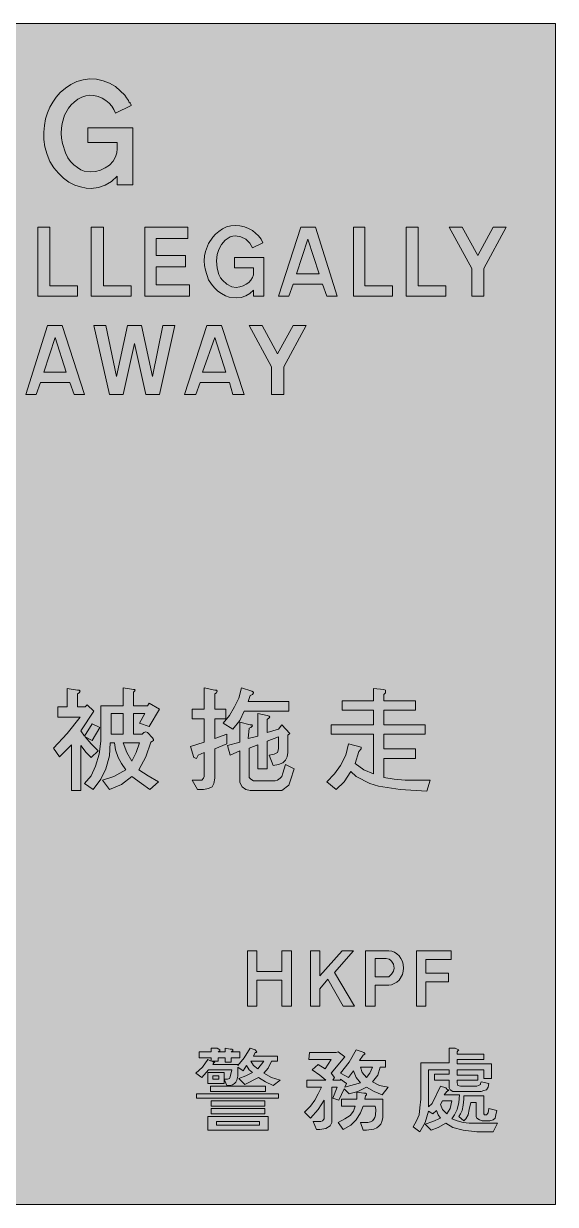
# Model space of a CAD drawing. Header units: metres. Extents: x 121 to 449, y 13 to 259.
# Drawn here: x 338.3 to 449.3, y 12.8 to 259.2 of the extents above; entities that cross this region are included whole.
import ezdxf

# ---------------------------------------------------------------- set-up
doc = ezdxf.new("R2010")
doc.units = ezdxf.units.M
for name, color, linetype, true_color in [('FILL_BLUE_0000FF', 7, 'Continuous', 0x0000ff), ('FILL_WHITE_FFFFFF', 7, 'Continuous', 0xffffff), ('STROKE_WHITE_FFFFFF', 7, 'Continuous', 0xffffff)]:
    doc.layers.add(name, color=color, linetype=linetype, true_color=true_color)

msp = doc.modelspace()

# ---------------------------------------------------------------- hatches: boundary and pattern name
at = {"layer": 'FILL_BLUE_0000FF', "true_color": 0x0000ff}
h = msp.add_hatch(color=7, dxfattribs=at)
h.dxf.hatch_style = 1
h.paths.add_polyline_path([(449.28, 259.2), (449.28, 12.78), (120.6, 12.78), (120.6, 259.2), (449.28, 259.2)])
at = {"layer": 'FILL_WHITE_FFFFFF', "true_color": 0xffffff}
h = msp.add_hatch(color=7, dxfattribs=at)
h.dxf.hatch_style = 1
h.paths.add_polyline_path([(355.34, 225.47), (353.92, 224.99), (352.44, 224.82), (351.33, 224.89), (350.17, 225.11), (348.97, 225.5), (347.76, 226.08), (346.61, 226.96), (345.58, 227.97), (344.65, 229.12), (343.8, 230.4), (343.2, 231.91), (342.76, 233.46), (342.53, 235.01), (342.54, 236.52), (342.64, 237.97), (342.9, 239.33), (343.3, 240.6), (343.8, 241.74), (344.38, 242.81), (345.08, 243.86), (345.95, 244.83), (347.04, 245.7), (348.18, 246.52), (349.42, 247.1), (350.74, 247.47), (352.08, 247.68), (353.53, 247.58), (354.91, 247.28), (356.23, 246.77), (357.48, 246.06), (359.46, 244.26), (359.75, 243.72), (360.18, 243.18), (360.29, 242.91), (360.54, 242.64), (360.54, 242.46), (360.7, 242.37), (360.72, 242.28), (360.72, 242.1), (357.48, 240.48), (357.15, 241.26), (356.69, 241.97), (356.14, 242.61), (355.5, 243.18), (354.69, 243.65), (353.86, 243.99), (352.99, 244.19), (352.08, 244.26), (351.27, 244.16), (350.46, 243.88), (349.65, 243.42), (348.84, 242.82), (348.23, 242.22), (347.71, 241.54), (346.86, 240.12), (346.36, 238.37), (346.2, 237.39), (346.14, 236.34), (346.2, 235.26), (346.39, 234.2), (347.04, 232.2), (347.51, 231.22), (348.1, 230.4), (348.79, 229.72), (349.56, 229.14), (350.26, 228.7), (350.98, 228.42), (352.26, 228.24), (353.33, 228.34), (354.37, 228.62), (355.35, 229.08), (356.22, 229.68), (357, 230.52), (357.5, 231.39), (357.76, 232.26), (357.84, 233.1), (357.84, 234.36), (351.72, 234.36), (351.72, 237.42), (361.08, 237.42), (361.08, 225.54), (357.84, 225.54), (357.84, 227.34), (356.67, 226.26), (355.34, 225.47)])
h = msp.add_hatch(color=7, dxfattribs=at)
h.dxf.hatch_style = 1
h.paths.add_polyline_path([(384.68, 202.37), (383.72, 202.06), (382.68, 201.96), (381.22, 202.14), (380.43, 202.42), (379.62, 202.86), (378.84, 203.36), (378.13, 204.03), (377.49, 204.83), (376.92, 205.74), (376.27, 207.72), (376.08, 208.73), (376.02, 209.7), (376.08, 210.72), (376.27, 211.64), (376.92, 213.3), (377.8, 214.63), (378.36, 215.25), (379.08, 215.82), (379.82, 216.4), (380.65, 216.79), (381.56, 217.01), (382.5, 217.08), (383.44, 217.01), (384.37, 216.81), (385.26, 216.47), (386.1, 216), (387.36, 214.92), (387.88, 214.2), (388.26, 213.48), (386.1, 212.4), (385.51, 213.37), (384.66, 214.2), (383.65, 214.7), (382.5, 214.92), (381.96, 214.86), (381.42, 214.67), (380.34, 214.02), (379.57, 213.1), (379.08, 212.04), (378.67, 211.01), (378.54, 209.7), (378.67, 208.19), (379.08, 206.82), (379.41, 206.18), (379.82, 205.63), (380.7, 204.84), (381.76, 204.28), (382.68, 204.12), (383.41, 204.24), (384.1, 204.47), (384.74, 204.8), (385.29, 205.2), (385.74, 205.67), (386.07, 206.2), (386.26, 206.76), (386.28, 207.36), (386.28, 208.26), (382.32, 208.26), (382.32, 210.42), (388.44, 210.42), (388.44, 202.32), (386.28, 202.32), (386.28, 203.58), (385.54, 202.87), (384.68, 202.37)])
h = msp.add_hatch(color=7, dxfattribs=at)
h.dxf.hatch_style = 1
h.paths.add_polyline_path([(341.28, 216.72), (343.8, 216.72), (343.8, 204.48), (349.56, 204.48), (349.56, 202.32), (341.28, 202.32), (341.28, 216.72)])
h = msp.add_hatch(color=7, dxfattribs=at)
h.dxf.hatch_style = 1
h.paths.add_polyline_path([(352.44, 216.72), (354.96, 216.72), (354.96, 204.48), (360.72, 204.48), (360.72, 202.32), (352.44, 202.32), (352.44, 216.72)])
h = msp.add_hatch(color=7, dxfattribs=at)
h.dxf.hatch_style = 1
h.paths.add_polyline_path([(363.6, 216.72), (372.6, 216.72), (372.6, 214.38), (365.94, 214.38), (365.94, 210.78), (372.06, 210.78), (372.06, 208.44), (365.94, 208.44), (365.94, 204.66), (372.96, 204.66), (372.96, 202.32), (363.6, 202.32), (363.6, 216.72)])
h = msp.add_hatch(color=7, dxfattribs=at)
h.dxf.hatch_style = 1
h.paths.add_polyline_path([(403.74, 202.32), (401.58, 202.32), (400.68, 204.84), (394.56, 204.84), (393.66, 202.32), (391.5, 202.32), (396.18, 216.72), (399.24, 216.72), (403.74, 202.32)])
h.paths.add_polyline_path([(395.28, 207), (399.96, 207), (397.62, 214.2), (395.28, 207)], flags=16)
h = msp.add_hatch(color=7, dxfattribs=at)
h.dxf.hatch_style = 1
h.paths.add_polyline_path([(407.16, 216.72), (409.5, 216.72), (409.5, 204.48), (415.26, 204.48), (415.26, 202.32), (407.16, 202.32), (407.16, 216.72)])
h = msp.add_hatch(color=7, dxfattribs=at)
h.dxf.hatch_style = 1
h.paths.add_polyline_path([(418.14, 216.72), (420.66, 216.72), (420.66, 204.48), (426.42, 204.48), (426.42, 202.32), (418.14, 202.32), (418.14, 216.72)])
h = msp.add_hatch(color=7, dxfattribs=at)
h.dxf.hatch_style = 1
h.paths.add_polyline_path([(429.84, 216.72), (433.08, 210.78), (436.32, 216.72), (439.02, 216.72), (434.34, 208.08), (434.34, 202.32), (431.82, 202.32), (431.82, 208.08), (427.14, 216.72), (429.84, 216.72)])
h = msp.add_hatch(color=7, dxfattribs=at)
h.dxf.hatch_style = 1
h.paths.add_polyline_path([(351, 181.8), (348.84, 181.8), (347.94, 184.32), (341.82, 184.32), (340.92, 181.8), (338.76, 181.8), (343.26, 196.2), (346.32, 196.2), (351, 181.8)])
h.paths.add_polyline_path([(342.54, 186.48), (347.22, 186.48), (344.88, 193.68), (342.54, 186.48)], flags=16)
h = msp.add_hatch(color=7, dxfattribs=at)
h.dxf.hatch_style = 1
h.paths.add_polyline_path([(352.98, 196.2), (355.5, 196.2), (357.66, 185.58), (360, 196.2), (362.88, 196.2), (365.22, 185.58), (367.38, 196.2), (369.9, 196.2), (366.66, 181.8), (363.78, 181.8), (361.44, 192.42), (359.1, 181.8), (356.22, 181.8), (352.98, 196.2)])
h = msp.add_hatch(color=7, dxfattribs=at)
h.dxf.hatch_style = 1
h.paths.add_polyline_path([(384.3, 181.8), (381.96, 181.8), (381.24, 184.32), (375.12, 184.32), (374.22, 181.8), (371.88, 181.8), (376.56, 196.2), (379.62, 196.2), (384.3, 181.8)])
h.paths.add_polyline_path([(375.66, 186.48), (380.52, 186.48), (378.18, 193.68), (375.66, 186.48)], flags=16)
h = msp.add_hatch(color=7, dxfattribs=at)
h.dxf.hatch_style = 1
h.paths.add_polyline_path([(388.08, 196.2), (391.32, 190.26), (394.56, 196.2), (397.26, 196.2), (392.58, 187.56), (392.58, 181.8), (390.06, 181.8), (390.06, 187.56), (385.38, 196.2), (388.08, 196.2)])
h = msp.add_hatch(color=7, dxfattribs=at)
h.dxf.hatch_style = 1
h.paths.add_polyline_path([(347.4, 120.42), (349.56, 120.06), (349.92, 120.06), (350.1, 119.88), (349.92, 119.52), (349.56, 119.34), (349.56, 116.64), (351.18, 116.64), (351.54, 117), (352.98, 115.74), (350.28, 111.6), (351, 110.52), (352.62, 113.04), (354.24, 112.32), (352.62, 109.62), (351.18, 110.34), (352.44, 108.9), (353.88, 107.46), (352.44, 106.02), (351.36, 107.1), (350.28, 108.54), (350.28, 99.18), (348.3, 99.18), (348.3, 108.72), (345.78, 106.2), (344.52, 108), (347.4, 111.06), (350.1, 114.48), (345.42, 114.48), (345.42, 116.64), (347.4, 116.64), (347.4, 120.42)])
h = msp.add_hatch(color=7, dxfattribs=at)
h.dxf.hatch_style = 1
h.paths.add_polyline_path([(361.44, 120.24), (361.62, 120.06), (361.44, 119.88), (361.26, 119.7), (361.26, 116.82), (364.14, 116.82), (364.5, 117.36), (366.66, 116.1), (364.5, 112.5), (362.52, 113.22), (363.6, 115.2), (361.26, 115.2), (361.26, 110.88), (363.06, 110.88), (363.42, 111.24), (363.78, 111.42), (364.14, 111.24), (365.22, 110.16), (365.4, 109.8), (365.4, 109.62), (365.22, 109.44), (364.86, 109.26), (363.78, 106.2), (362.34, 103.5), (364.32, 102.24), (366.48, 100.98), (364.68, 99.36), (362.88, 100.62), (360.9, 102.06), (358.74, 100.44), (356.22, 99.36), (354.78, 101.34), (357.12, 102.06), (359.64, 103.5), (358.74, 104.76), (358.02, 106.02), (357.48, 107.64), (357.3, 109.08), (356.4, 109.08), (356.22, 106.38), (355.5, 103.68), (354.42, 101.52), (352.8, 99.36), (351, 100.62), (352.44, 102.24), (353.34, 104.22), (354.06, 106.74), (354.42, 109.44), (354.42, 116.82), (359.1, 116.82), (359.1, 120.6), (361.26, 120.24), (361.44, 120.24)])
h.paths.add_polyline_path([(361.8, 107.1), (362.52, 109.08), (359.1, 109.08), (359.82, 107.1), (360.9, 105.3), (361.8, 107.1)], flags=16)
h.paths.add_polyline_path([(359.1, 115.2), (356.58, 115.2), (356.58, 110.88), (359.1, 110.88), (359.1, 115.2)], flags=16)
h = msp.add_hatch(color=7, dxfattribs=at)
h.dxf.hatch_style = 1
h.paths.add_polyline_path([(378.18, 120.06), (378.54, 120.06), (378.72, 119.88), (378.54, 119.52), (378.18, 119.34), (378.18, 116.1), (380.52, 116.1), (380.52, 114.12), (378.18, 114.12), (378.18, 109.98), (380.7, 110.88), (380.7, 108.9), (378.18, 107.82), (378.18, 101.7), (378, 100.62), (377.64, 99.9), (376.92, 99.54), (375.84, 99.36), (374.58, 99.36), (373.5, 101.34), (375.48, 101.34), (375.84, 101.7), (376.02, 102.06), (376.02, 107.1), (374.76, 106.56), (374.4, 105.84), (373.86, 106.02), (373.14, 108.36), (376.02, 109.26), (376.02, 114.12), (373.5, 114.12), (373.5, 116.1), (376.02, 116.1), (376.02, 120.6), (378.18, 120.06)])
h = msp.add_hatch(color=7, dxfattribs=at)
h.dxf.hatch_style = 1
h.paths.add_polyline_path([(386.28, 119.7), (386.28, 119.52), (386.1, 119.16), (385.56, 118.98), (385.2, 117.72), (393.66, 117.72), (393.66, 115.74), (384.3, 115.74), (383.4, 113.76), (381.96, 111.96), (379.98, 113.22), (381.24, 114.84), (382.32, 116.64), (383.22, 118.44), (383.76, 120.6), (385.92, 119.88), (386.28, 119.7)])
h = msp.add_hatch(color=7, dxfattribs=at)
h.dxf.hatch_style = 1
h.paths.add_polyline_path([(411.3, 117.9), (411.3, 120.42), (413.46, 120.24), (413.82, 120.06), (413.82, 119.52), (413.46, 119.16), (413.46, 117.9), (420.12, 117.9), (420.12, 115.92), (413.46, 115.92), (413.46, 112.86), (422.1, 112.86), (422.1, 110.88), (413.46, 110.88), (413.46, 107.82), (420.12, 107.82), (420.12, 105.84), (413.46, 105.84), (413.46, 101.88), (415.62, 101.52), (417.96, 101.34), (423.18, 101.34), (422.46, 99), (416.88, 99.36), (412.38, 100.08), (410.58, 100.62), (407.7, 102.06), (406.62, 103.14), (405.18, 100.98), (403.56, 99.36), (401.58, 100.98), (403.2, 102.6), (404.46, 104.4), (405.54, 106.56), (406.08, 108.9), (408.78, 108.18), (408.78, 107.82), (408.24, 107.28), (407.52, 104.76), (409.32, 103.5), (411.3, 102.6), (411.3, 110.88), (402.48, 110.88), (402.48, 112.86), (411.3, 112.86), (411.3, 115.92), (404.82, 115.92), (404.82, 117.9), (411.3, 117.9)])
h = msp.add_hatch(color=7, dxfattribs=at)
h.dxf.hatch_style = 1
h.paths.add_polyline_path([(385.56, 112.86), (385.92, 112.86), (386.1, 112.68), (385.74, 112.32), (385.38, 112.14), (385.2, 109.98), (387.18, 110.52), (387.18, 115.2), (389.16, 114.84), (389.52, 114.66), (389.7, 114.48), (389.52, 114.3), (389.16, 113.94), (389.16, 111.24), (391.5, 111.96), (392.22, 112.86), (393.84, 111.06), (393.48, 110.7), (393.48, 107.1), (393.3, 106.2), (392.94, 105.48), (392.4, 104.94), (391.5, 104.58), (390.42, 104.4), (389.52, 106.56), (390.6, 106.74), (391.32, 107.1), (391.5, 107.82), (391.5, 110.34), (389.16, 109.44), (389.16, 103.68), (387.18, 103.68), (387.18, 108.72), (385.38, 108), (385.38, 101.88), (385.74, 101.52), (386.28, 101.16), (390.78, 101.16), (391.32, 101.34), (391.86, 101.7), (392.22, 102.06), (392.4, 102.78), (392.94, 104.58), (394.74, 103.68), (394.02, 101.34), (393.66, 100.26), (392.22, 99.18), (385.56, 99.18), (384.66, 99.36), (383.94, 99.9), (383.4, 100.8), (383.4, 107.46), (381.42, 106.56), (380.88, 108.54), (383.4, 109.26), (383.4, 113.4), (385.56, 112.86)])
h = msp.add_hatch(color=7, dxfattribs=at)
h.dxf.hatch_style = 1
h.paths.add_polyline_path([(392.22, 59.58), (387, 59.58), (387, 54.18), (385.02, 54.18), (385.02, 65.7), (387, 65.7), (387, 61.38), (392.22, 61.38), (392.22, 65.7), (394.2, 65.7), (394.2, 54.18), (392.22, 54.18), (392.22, 59.58)])
h = msp.add_hatch(color=7, dxfattribs=at)
h.dxf.hatch_style = 1
h.paths.add_polyline_path([(401.76, 59.76), (400.14, 57.78), (400.14, 54.18), (398.16, 54.18), (398.16, 65.7), (400.14, 65.7), (400.14, 60.48), (404.82, 65.7), (407.16, 65.7), (403.2, 61.2), (407.34, 54.18), (405, 54.18), (401.76, 59.76)])
h = msp.add_hatch(color=7, dxfattribs=at)
h.dxf.hatch_style = 1
h.paths.add_polyline_path([(415.7, 65.42), (416.22, 65.08), (416.68, 64.64), (417.06, 64.11), (417.35, 63.5), (417.53, 62.82), (417.6, 62.1), (417.54, 61.43), (417.35, 60.77), (416.7, 59.58), (416.16, 59.15), (415.62, 58.86), (415.08, 58.61), (414.54, 58.5), (411.66, 58.5), (411.66, 54.18), (409.68, 54.18), (409.68, 65.7), (414.54, 65.7), (415.14, 65.63), (415.7, 65.42)])
h.paths.add_polyline_path([(414, 60.3), (414.54, 60.3), (415.08, 60.84), (415.48, 61.47), (415.62, 62.1), (415.48, 62.89), (415.08, 63.54), (414.89, 63.78), (414.61, 63.95), (414, 64.08), (411.66, 64.08), (411.66, 60.3), (414, 60.3)], flags=16)
h = msp.add_hatch(color=7, dxfattribs=at)
h.dxf.hatch_style = 1
h.paths.add_polyline_path([(422.28, 54.18), (420.3, 54.18), (420.3, 65.7), (427.5, 65.7), (427.5, 63.9), (422.28, 63.9), (422.28, 61.02), (426.96, 61.02), (426.96, 59.22), (422.28, 59.22), (422.28, 54.18)])
h = msp.add_hatch(color=7, dxfattribs=at)
h.dxf.hatch_style = 1
h.paths.add_polyline_path([(377.46, 45.36), (378.72, 45.36), (379.08, 45.18), (379.26, 45), (379.26, 44.82), (378.9, 44.64), (380.34, 44.64), (380.34, 45.36), (381.42, 45.18), (381.78, 45.18), (381.96, 45), (381.96, 44.82), (381.6, 44.64), (383.4, 44.64), (383.4, 43.38), (381.6, 43.38), (381.6, 42.48), (380.34, 42.48), (380.34, 43.38), (378.9, 43.38), (378.9, 42.66), (377.64, 42.66), (378, 42.48), (378.18, 42.48), (378, 42.3), (377.82, 41.94), (383.04, 41.94), (383.04, 41.76), (384.3, 43.38), (385.56, 45.36), (386.64, 45), (387, 44.64), (386.82, 44.46), (386.64, 44.46), (386.28, 43.74), (391.32, 43.74), (391.32, 42.66), (390.06, 42.66), (389.34, 41.22), (388.44, 40.14), (390.06, 39.24), (391.86, 38.7), (390.42, 37.62), (388.8, 38.34), (387.36, 39.24), (384.48, 37.8), (383.22, 39.06), (384.66, 39.6), (386.1, 40.32), (385.38, 40.86), (384.84, 41.76), (384.12, 40.68), (383.04, 41.4), (383.04, 40.5), (383.02, 39.54), (382.82, 38.67), (382.61, 38.3), (382.32, 37.99), (381.93, 37.76), (381.42, 37.62), (380.7, 37.62), (380.16, 38.88), (380.88, 38.88), (381.24, 39.06), (381.42, 39.42), (381.78, 40.86), (376.92, 40.86), (375.48, 39.24), (374.22, 40.14), (375.66, 41.4), (376.74, 43.02), (377.46, 42.66), (377.46, 43.38), (374.94, 43.38), (374.94, 44.64), (377.46, 44.64), (377.46, 45.36)])
h.paths.add_polyline_path([(387.18, 41.04), (388.44, 42.66), (385.74, 42.66), (386.28, 41.76), (387.18, 41.04)], flags=16)
h = msp.add_hatch(color=7, dxfattribs=at)
h.dxf.hatch_style = 1
h.paths.add_polyline_path([(403.92, 44.64), (405.36, 43.56), (402.48, 40.14), (403.2, 39.24), (402.84, 38.7), (404.46, 38.7), (404.46, 38.88), (405.72, 37.98), (405.36, 37.26), (408.6, 38.16), (407.7, 39.24), (407.16, 40.68), (406.08, 39.24), (404.46, 40.14), (406.26, 42.48), (407.7, 45), (408.96, 44.64), (409.32, 44.46), (409.5, 44.28), (409.5, 44.1), (409.14, 43.92), (408.42, 42.84), (413.82, 42.84), (413.82, 41.4), (412.74, 41.4), (412.2, 39.78), (411.12, 38.34), (412.56, 37.62), (414.36, 37.26), (413.1, 35.64), (411.48, 36.36), (409.86, 37.26), (408.06, 36.36), (406.26, 35.82), (405.18, 36.9), (404.1, 34.56), (402.84, 34.92), (403.74, 37.26), (402.66, 37.26), (402.66, 29.88), (402.3, 29.16), (401.4, 28.62), (400.14, 28.44), (399.42, 28.44), (398.7, 30.06), (400.32, 30.06), (400.68, 30.24), (401.04, 30.6), (401.04, 34.56), (399.78, 32.58), (398.16, 30.78), (396.9, 32.04), (398.16, 33.3), (399.06, 34.56), (399.78, 35.82), (400.5, 37.26), (397.44, 37.26), (397.44, 38.7), (401.4, 38.7), (400.14, 39.78), (398.52, 40.86), (399.78, 41.94), (401.22, 41.04), (402.48, 43.02), (397.8, 43.02), (397.98, 44.46), (403.56, 44.46), (403.92, 44.64)])
h.paths.add_polyline_path([(409.86, 39.24), (410.58, 40.14), (411.12, 41.4), (408.6, 41.4), (408.96, 40.32), (409.86, 39.24)], flags=16)
h = msp.add_hatch(color=7, dxfattribs=at)
h.dxf.hatch_style = 1
h.paths.add_polyline_path([(428.4, 45.36), (428.76, 45.18), (429.12, 45), (428.94, 44.82), (428.76, 44.64), (428.76, 44.1), (434.34, 44.1), (434.34, 43.02), (428.76, 43.02), (428.76, 42.12), (435.96, 42.12), (435.96, 39.06), (434.34, 39.06), (434.34, 40.86), (428.76, 40.86), (428.76, 39.78), (433.08, 39.78), (433.08, 38.7), (428.76, 38.7), (428.76, 38.16), (428.94, 37.62), (429.48, 37.44), (432.9, 37.44), (433.26, 37.62), (433.62, 37.8), (433.62, 37.98), (433.8, 38.34), (435.42, 37.98), (435.24, 37.26), (434.88, 36.72), (434.34, 36.54), (433.8, 36.36), (427.86, 36.36), (427.32, 36.72), (427.14, 37.08), (427.14, 38.7), (424.08, 38.7), (424.08, 39.96), (427.14, 39.96), (427.14, 40.86), (422.82, 40.86), (422.82, 33.12), (423.54, 33.84), (425.34, 37.44), (426.42, 37.08), (426.78, 36.72), (426.96, 36.72), (426.96, 36.54), (426.6, 36.36), (426.06, 35.64), (429.3, 35.64), (429.12, 34.02), (428.76, 32.58), (428.22, 31.5), (427.68, 30.6), (428.76, 30.24), (430.02, 29.88), (431.28, 29.7), (437.22, 29.7), (436.32, 27.9), (432.9, 27.9), (430.02, 28.26), (427.86, 28.8), (426.42, 29.7), (424.8, 28.8), (423.36, 28.26), (422.1, 29.52), (423.72, 30.06), (425.34, 30.78), (424.8, 31.5), (424.44, 32.4), (423.72, 31.68), (422.82, 32.22), (422.1, 29.88), (421.02, 27.9), (419.58, 28.98), (420.3, 30.24), (420.84, 31.5), (421.02, 32.94), (421.2, 34.74), (421.2, 42.3), (427.14, 42.3), (427.14, 45.36), (428.4, 45.36)])
h.paths.add_polyline_path([(425.7, 32.58), (426.6, 31.68), (427.32, 32.76), (427.68, 34.38), (425.7, 34.38), (425.34, 33.66), (425.7, 32.58)], flags=16)
h = msp.add_hatch(color=7, dxfattribs=at)
h.dxf.hatch_style = 1
h.paths.add_polyline_path([(380.16, 37.98), (376.74, 37.98), (376.74, 40.32), (380.16, 40.32), (380.16, 37.98)])
h.paths.add_polyline_path([(379.08, 39.6), (377.82, 39.6), (377.82, 38.88), (379.08, 38.88), (379.08, 39.6)], flags=16)
h = msp.add_hatch(color=7, dxfattribs=at)
h.dxf.hatch_style = 1
h.paths.add_polyline_path([(388.8, 37.44), (388.8, 36.36), (377.28, 36.36), (377.28, 37.44), (388.8, 37.44)])
h = msp.add_hatch(color=7, dxfattribs=at)
h.dxf.hatch_style = 1
h.paths.add_polyline_path([(391.5, 35.82), (391.5, 34.92), (374.4, 34.92), (374.4, 35.82), (391.5, 35.82)])
h = msp.add_hatch(color=7, dxfattribs=at)
h.dxf.hatch_style = 1
h.paths.add_polyline_path([(409.68, 36), (409.86, 35.82), (409.86, 35.64), (409.68, 35.46), (409.5, 34.74), (413.28, 34.74), (413.28, 31.68), (413.24, 30.82), (413.09, 30.11), (412.83, 29.54), (412.47, 29.09), (411.99, 28.75), (411.39, 28.5), (409.86, 28.26), (409.14, 28.26), (408.6, 29.88), (409.5, 29.88), (410.15, 29.9), (410.68, 30.02), (411.1, 30.23), (411.41, 30.54), (411.63, 30.94), (411.77, 31.41), (411.84, 32.58), (411.66, 33.3), (409.14, 33.3), (408.6, 31.86), (407.7, 30.42), (406.62, 29.34), (405, 28.44), (403.92, 29.88), (405.36, 30.6), (406.44, 31.32), (407.16, 32.22), (407.52, 33.3), (404.64, 33.3), (404.64, 34.74), (407.88, 34.74), (407.88, 36.18), (409.32, 36), (409.68, 36)])
h = msp.add_hatch(color=7, dxfattribs=at)
h.dxf.hatch_style = 1
h.paths.add_polyline_path([(434.34, 35.46), (434.34, 31.68), (434.52, 31.5), (434.88, 31.5), (435.24, 31.86), (435.42, 32.76), (437.04, 32.4), (436.86, 31.5), (436.68, 30.78), (436.32, 30.42), (435.6, 30.24), (433.98, 30.24), (433.44, 30.42), (432.9, 30.78), (432.72, 31.14), (432.72, 34.02), (431.64, 34.02), (431.28, 32.58), (431.1, 31.5), (430.56, 30.6), (430.2, 30.24), (429.12, 31.14), (429.48, 31.68), (429.84, 32.4), (430.02, 33.48), (430.2, 34.74), (430.2, 35.46), (434.34, 35.46)])
h = msp.add_hatch(color=7, dxfattribs=at)
h.dxf.hatch_style = 1
h.paths.add_polyline_path([(388.62, 34.38), (388.62, 33.3), (377.46, 33.3), (377.46, 34.38), (388.62, 34.38)])
h = msp.add_hatch(color=7, dxfattribs=at)
h.dxf.hatch_style = 1
h.paths.add_polyline_path([(388.62, 32.76), (388.62, 31.68), (377.46, 31.68), (377.46, 32.76), (388.62, 32.76)])
h = msp.add_hatch(color=7, dxfattribs=at)
h.dxf.hatch_style = 1
h.paths.add_polyline_path([(389.34, 28.26), (376.74, 28.26), (376.74, 31.14), (389.34, 31.14), (389.34, 28.26)])
h.paths.add_polyline_path([(387.54, 30.06), (378.54, 30.06), (378.54, 29.34), (387.54, 29.34), (387.54, 30.06)], flags=16)

# ---------------------------------------------------------------- linework, layer by layer
at = {"layer": 'FILL_BLUE_0000FF', "lineweight": 0, "true_color": 0x0000ff}
msp.add_lwpolyline([(449.28, 259.2), (449.28, 12.78), (120.6, 12.78), (120.6, 259.2)], close=True, dxfattribs=at)
at = {"layer": 'FILL_WHITE_FFFFFF', "lineweight": 0, "true_color": 0xffffff}
for points in [[(355.34, 225.47), (353.92, 224.99), (352.44, 224.82), (351.33, 224.89), (350.17, 225.11), (348.97, 225.5), (347.76, 226.08), (346.61, 226.96), (345.58, 227.97), (344.65, 229.12), (343.8, 230.4), (343.2, 231.91), (342.76, 233.46), (342.53, 235.01), (342.54, 236.52), (342.64, 237.97), (342.9, 239.33), (343.3, 240.6), (343.8, 241.74), (344.38, 242.81), (345.08, 243.86), (345.95, 244.83), (347.04, 245.7), (348.18, 246.52), (349.42, 247.1), (350.74, 247.47), (352.08, 247.68), (353.53, 247.58), (354.91, 247.28), (356.23, 246.77), (357.48, 246.06), (359.46, 244.26), (359.75, 243.72), (360.18, 243.18), (360.29, 242.91), (360.54, 242.64), (360.54, 242.46), (360.7, 242.37), (360.72, 242.28), (360.72, 242.1), (357.48, 240.48), (357.15, 241.26), (356.69, 241.97), (356.14, 242.61), (355.5, 243.18), (354.69, 243.65), (353.86, 243.99), (352.99, 244.19), (352.08, 244.26), (351.27, 244.16), (350.46, 243.88), (349.65, 243.42), (348.84, 242.82), (348.23, 242.22), (347.71, 241.54), (346.86, 240.12), (346.36, 238.37), (346.2, 237.39), (346.14, 236.34), (346.2, 235.26), (346.39, 234.2), (347.04, 232.2), (347.51, 231.22), (348.1, 230.4), (348.79, 229.72), (349.56, 229.14), (350.26, 228.7), (350.98, 228.42), (352.26, 228.24), (353.33, 228.34), (354.37, 228.62), (355.35, 229.08), (356.22, 229.68), (357, 230.52), (357.5, 231.39), (357.76, 232.26), (357.84, 233.1), (357.84, 234.36), (351.72, 234.36), (351.72, 237.42), (361.08, 237.42), (361.08, 225.54), (357.84, 225.54), (357.84, 227.34), (356.67, 226.26)], [(384.68, 202.37), (383.72, 202.06), (382.68, 201.96), (381.22, 202.14), (380.43, 202.42), (379.62, 202.86), (378.84, 203.36), (378.13, 204.03), (377.49, 204.83), (376.92, 205.74), (376.27, 207.72), (376.08, 208.73), (376.02, 209.7), (376.08, 210.72), (376.27, 211.64), (376.92, 213.3), (377.8, 214.63), (378.36, 215.25), (379.08, 215.82), (379.82, 216.4), (380.65, 216.79), (381.56, 217.01), (382.5, 217.08), (383.44, 217.01), (384.37, 216.81), (385.26, 216.47), (386.1, 216), (387.36, 214.92), (387.88, 214.2), (388.26, 213.48), (386.1, 212.4), (385.51, 213.37), (384.66, 214.2), (383.65, 214.7), (382.5, 214.92), (381.96, 214.86), (381.42, 214.67), (380.34, 214.02), (379.57, 213.1), (379.08, 212.04), (378.67, 211.01), (378.54, 209.7), (378.67, 208.19), (379.08, 206.82), (379.41, 206.18), (379.82, 205.63), (380.7, 204.84), (381.76, 204.28), (382.68, 204.12), (383.41, 204.24), (384.1, 204.47), (384.74, 204.8), (385.29, 205.2), (385.74, 205.67), (386.07, 206.2), (386.26, 206.76), (386.28, 207.36), (386.28, 208.26), (382.32, 208.26), (382.32, 210.42), (388.44, 210.42), (388.44, 202.32), (386.28, 202.32), (386.28, 203.58), (385.54, 202.87)], [(341.28, 216.72), (343.8, 216.72), (343.8, 204.48), (349.56, 204.48), (349.56, 202.32), (341.28, 202.32)], [(352.44, 216.72), (354.96, 216.72), (354.96, 204.48), (360.72, 204.48), (360.72, 202.32), (352.44, 202.32)], [(363.6, 216.72), (372.6, 216.72), (372.6, 214.38), (365.94, 214.38), (365.94, 210.78), (372.06, 210.78), (372.06, 208.44), (365.94, 208.44), (365.94, 204.66), (372.96, 204.66), (372.96, 202.32), (363.6, 202.32)], [(403.74, 202.32), (401.58, 202.32), (400.68, 204.84), (394.56, 204.84), (393.66, 202.32), (391.5, 202.32), (396.18, 216.72), (399.24, 216.72)], [(407.16, 216.72), (409.5, 216.72), (409.5, 204.48), (415.26, 204.48), (415.26, 202.32), (407.16, 202.32)], [(418.14, 216.72), (420.66, 216.72), (420.66, 204.48), (426.42, 204.48), (426.42, 202.32), (418.14, 202.32)], [(429.84, 216.72), (433.08, 210.78), (436.32, 216.72), (439.02, 216.72), (434.34, 208.08), (434.34, 202.32), (431.82, 202.32), (431.82, 208.08), (427.14, 216.72)], [(395.28, 207), (399.96, 207), (397.62, 214.2)], [(351, 181.8), (348.84, 181.8), (347.94, 184.32), (341.82, 184.32), (340.92, 181.8), (338.76, 181.8), (343.26, 196.2), (346.32, 196.2)], [(352.98, 196.2), (355.5, 196.2), (357.66, 185.58), (360, 196.2), (362.88, 196.2), (365.22, 185.58), (367.38, 196.2), (369.9, 196.2), (366.66, 181.8), (363.78, 181.8), (361.44, 192.42), (359.1, 181.8), (356.22, 181.8)], [(384.3, 181.8), (381.96, 181.8), (381.24, 184.32), (375.12, 184.32), (374.22, 181.8), (371.88, 181.8), (376.56, 196.2), (379.62, 196.2)], [(388.08, 196.2), (391.32, 190.26), (394.56, 196.2), (397.26, 196.2), (392.58, 187.56), (392.58, 181.8), (390.06, 181.8), (390.06, 187.56), (385.38, 196.2)], [(342.54, 186.48), (347.22, 186.48), (344.88, 193.68)], [(375.66, 186.48), (380.52, 186.48), (378.18, 193.68)], [(347.4, 120.42), (349.56, 120.06), (349.92, 120.06), (350.1, 119.88), (349.92, 119.52), (349.56, 119.34), (349.56, 116.64), (351.18, 116.64), (351.54, 117), (352.98, 115.74), (350.28, 111.6), (351, 110.52), (352.62, 113.04), (354.24, 112.32), (352.62, 109.62), (351.18, 110.34), (352.44, 108.9), (353.88, 107.46), (352.44, 106.02), (351.36, 107.1), (350.28, 108.54), (350.28, 99.18), (348.3, 99.18), (348.3, 108.72), (345.78, 106.2), (344.52, 108), (347.4, 111.06), (350.1, 114.48), (345.42, 114.48), (345.42, 116.64), (347.4, 116.64)], [(361.44, 120.24), (361.62, 120.06), (361.44, 119.88), (361.26, 119.7), (361.26, 116.82), (364.14, 116.82), (364.5, 117.36), (366.66, 116.1), (364.5, 112.5), (362.52, 113.22), (363.6, 115.2), (361.26, 115.2), (361.26, 110.88), (363.06, 110.88), (363.42, 111.24), (363.78, 111.42), (364.14, 111.24), (365.22, 110.16), (365.4, 109.8), (365.4, 109.62), (365.22, 109.44), (364.86, 109.26), (363.78, 106.2), (362.34, 103.5), (364.32, 102.24), (366.48, 100.98), (364.68, 99.36), (362.88, 100.62), (360.9, 102.06), (358.74, 100.44), (356.22, 99.36), (354.78, 101.34), (357.12, 102.06), (359.64, 103.5), (358.74, 104.76), (358.02, 106.02), (357.48, 107.64), (357.3, 109.08), (356.4, 109.08), (356.22, 106.38), (355.5, 103.68), (354.42, 101.52), (352.8, 99.36), (351, 100.62), (352.44, 102.24), (353.34, 104.22), (354.06, 106.74), (354.42, 109.44), (354.42, 116.82), (359.1, 116.82), (359.1, 120.6), (361.26, 120.24)], [(378.18, 120.06), (378.54, 120.06), (378.72, 119.88), (378.54, 119.52), (378.18, 119.34), (378.18, 116.1), (380.52, 116.1), (380.52, 114.12), (378.18, 114.12), (378.18, 109.98), (380.7, 110.88), (380.7, 108.9), (378.18, 107.82), (378.18, 101.7), (378, 100.62), (377.64, 99.9), (376.92, 99.54), (375.84, 99.36), (374.58, 99.36), (373.5, 101.34), (375.48, 101.34), (375.84, 101.7), (376.02, 102.06), (376.02, 107.1), (374.76, 106.56), (374.4, 105.84), (373.86, 106.02), (373.14, 108.36), (376.02, 109.26), (376.02, 114.12), (373.5, 114.12), (373.5, 116.1), (376.02, 116.1), (376.02, 120.6)], [(386.28, 119.7), (386.28, 119.52), (386.1, 119.16), (385.56, 118.98), (385.2, 117.72), (393.66, 117.72), (393.66, 115.74), (384.3, 115.74), (383.4, 113.76), (381.96, 111.96), (379.98, 113.22), (381.24, 114.84), (382.32, 116.64), (383.22, 118.44), (383.76, 120.6), (385.92, 119.88)], [(411.3, 117.9), (411.3, 120.42), (413.46, 120.24), (413.82, 120.06), (413.82, 119.52), (413.46, 119.16), (413.46, 117.9), (420.12, 117.9), (420.12, 115.92), (413.46, 115.92), (413.46, 112.86), (422.1, 112.86), (422.1, 110.88), (413.46, 110.88), (413.46, 107.82), (420.12, 107.82), (420.12, 105.84), (413.46, 105.84), (413.46, 101.88), (415.62, 101.52), (417.96, 101.34), (423.18, 101.34), (422.46, 99), (416.88, 99.36), (412.38, 100.08), (410.58, 100.62), (407.7, 102.06), (406.62, 103.14), (405.18, 100.98), (403.56, 99.36), (401.58, 100.98), (403.2, 102.6), (404.46, 104.4), (405.54, 106.56), (406.08, 108.9), (408.78, 108.18), (408.78, 107.82), (408.24, 107.28), (407.52, 104.76), (409.32, 103.5), (411.3, 102.6), (411.3, 110.88), (402.48, 110.88), (402.48, 112.86), (411.3, 112.86), (411.3, 115.92), (404.82, 115.92), (404.82, 117.9)], [(359.1, 115.2), (356.58, 115.2), (356.58, 110.88), (359.1, 110.88)], [(385.56, 112.86), (385.92, 112.86), (386.1, 112.68), (385.74, 112.32), (385.38, 112.14), (385.2, 109.98), (387.18, 110.52), (387.18, 115.2), (389.16, 114.84), (389.52, 114.66), (389.7, 114.48), (389.52, 114.3), (389.16, 113.94), (389.16, 111.24), (391.5, 111.96), (392.22, 112.86), (393.84, 111.06), (393.48, 110.7), (393.48, 107.1), (393.3, 106.2), (392.94, 105.48), (392.4, 104.94), (391.5, 104.58), (390.42, 104.4), (389.52, 106.56), (390.6, 106.74), (391.32, 107.1), (391.5, 107.82), (391.5, 110.34), (389.16, 109.44), (389.16, 103.68), (387.18, 103.68), (387.18, 108.72), (385.38, 108), (385.38, 101.88), (385.74, 101.52), (386.28, 101.16), (390.78, 101.16), (391.32, 101.34), (391.86, 101.7), (392.22, 102.06), (392.4, 102.78), (392.94, 104.58), (394.74, 103.68), (394.02, 101.34), (393.66, 100.26), (392.22, 99.18), (385.56, 99.18), (384.66, 99.36), (383.94, 99.9), (383.4, 100.8), (383.4, 107.46), (381.42, 106.56), (380.88, 108.54), (383.4, 109.26), (383.4, 113.4)], [(361.8, 107.1), (362.52, 109.08), (359.1, 109.08), (359.82, 107.1), (360.9, 105.3)], [(392.22, 59.58), (387, 59.58), (387, 54.18), (385.02, 54.18), (385.02, 65.7), (387, 65.7), (387, 61.38), (392.22, 61.38), (392.22, 65.7), (394.2, 65.7), (394.2, 54.18), (392.22, 54.18)], [(401.76, 59.76), (400.14, 57.78), (400.14, 54.18), (398.16, 54.18), (398.16, 65.7), (400.14, 65.7), (400.14, 60.48), (404.82, 65.7), (407.16, 65.7), (403.2, 61.2), (407.34, 54.18), (405, 54.18)], [(415.7, 65.42), (416.22, 65.08), (416.68, 64.64), (417.06, 64.11), (417.35, 63.5), (417.53, 62.82), (417.6, 62.1), (417.54, 61.43), (417.35, 60.77), (416.7, 59.58), (416.16, 59.15), (415.62, 58.86), (415.08, 58.61), (414.54, 58.5), (411.66, 58.5), (411.66, 54.18), (409.68, 54.18), (409.68, 65.7), (414.54, 65.7), (415.14, 65.63)], [(414, 60.3), (414.54, 60.3), (415.08, 60.84), (415.48, 61.47), (415.62, 62.1), (415.48, 62.89), (415.08, 63.54), (414.89, 63.78), (414.61, 63.95), (414, 64.08), (411.66, 64.08), (411.66, 60.3)], [(422.28, 54.18), (420.3, 54.18), (420.3, 65.7), (427.5, 65.7), (427.5, 63.9), (422.28, 63.9), (422.28, 61.02), (426.96, 61.02), (426.96, 59.22), (422.28, 59.22)], [(377.46, 45.36), (378.72, 45.36), (379.08, 45.18), (379.26, 45), (379.26, 44.82), (378.9, 44.64), (380.34, 44.64), (380.34, 45.36), (381.42, 45.18), (381.78, 45.18), (381.96, 45), (381.96, 44.82), (381.6, 44.64), (383.4, 44.64), (383.4, 43.38), (381.6, 43.38), (381.6, 42.48), (380.34, 42.48), (380.34, 43.38), (378.9, 43.38), (378.9, 42.66), (377.64, 42.66), (378, 42.48), (378.18, 42.48), (378, 42.3), (377.82, 41.94), (383.04, 41.94), (383.04, 41.76), (384.3, 43.38), (385.56, 45.36), (386.64, 45), (387, 44.64), (386.82, 44.46), (386.64, 44.46), (386.28, 43.74), (391.32, 43.74), (391.32, 42.66), (390.06, 42.66), (389.34, 41.22), (388.44, 40.14), (390.06, 39.24), (391.86, 38.7), (390.42, 37.62), (388.8, 38.34), (387.36, 39.24), (384.48, 37.8), (383.22, 39.06), (384.66, 39.6), (386.1, 40.32), (385.38, 40.86), (384.84, 41.76), (384.12, 40.68), (383.04, 41.4), (383.04, 40.5), (383.02, 39.54), (382.82, 38.67), (382.61, 38.3), (382.32, 37.99), (381.93, 37.76), (381.42, 37.62), (380.7, 37.62), (380.16, 38.88), (380.88, 38.88), (381.24, 39.06), (381.42, 39.42), (381.78, 40.86), (376.92, 40.86), (375.48, 39.24), (374.22, 40.14), (375.66, 41.4), (376.74, 43.02), (377.46, 42.66), (377.46, 43.38), (374.94, 43.38), (374.94, 44.64), (377.46, 44.64)], [(403.92, 44.64), (405.36, 43.56), (402.48, 40.14), (403.2, 39.24), (402.84, 38.7), (404.46, 38.7), (404.46, 38.88), (405.72, 37.98), (405.36, 37.26), (408.6, 38.16), (407.7, 39.24), (407.16, 40.68), (406.08, 39.24), (404.46, 40.14), (406.26, 42.48), (407.7, 45), (408.96, 44.64), (409.32, 44.46), (409.5, 44.28), (409.5, 44.1), (409.14, 43.92), (408.42, 42.84), (413.82, 42.84), (413.82, 41.4), (412.74, 41.4), (412.2, 39.78), (411.12, 38.34), (412.56, 37.62), (414.36, 37.26), (413.1, 35.64), (411.48, 36.36), (409.86, 37.26), (408.06, 36.36), (406.26, 35.82), (405.18, 36.9), (404.1, 34.56), (402.84, 34.92), (403.74, 37.26), (402.66, 37.26), (402.66, 29.88), (402.3, 29.16), (401.4, 28.62), (400.14, 28.44), (399.42, 28.44), (398.7, 30.06), (400.32, 30.06), (400.68, 30.24), (401.04, 30.6), (401.04, 34.56), (399.78, 32.58), (398.16, 30.78), (396.9, 32.04), (398.16, 33.3), (399.06, 34.56), (399.78, 35.82), (400.5, 37.26), (397.44, 37.26), (397.44, 38.7), (401.4, 38.7), (400.14, 39.78), (398.52, 40.86), (399.78, 41.94), (401.22, 41.04), (402.48, 43.02), (397.8, 43.02), (397.98, 44.46), (403.56, 44.46)], [(428.4, 45.36), (428.76, 45.18), (429.12, 45), (428.94, 44.82), (428.76, 44.64), (428.76, 44.1), (434.34, 44.1), (434.34, 43.02), (428.76, 43.02), (428.76, 42.12), (435.96, 42.12), (435.96, 39.06), (434.34, 39.06), (434.34, 40.86), (428.76, 40.86), (428.76, 39.78), (433.08, 39.78), (433.08, 38.7), (428.76, 38.7), (428.76, 38.16), (428.94, 37.62), (429.48, 37.44), (432.9, 37.44), (433.26, 37.62), (433.62, 37.8), (433.62, 37.98), (433.8, 38.34), (435.42, 37.98), (435.24, 37.26), (434.88, 36.72), (434.34, 36.54), (433.8, 36.36), (427.86, 36.36), (427.32, 36.72), (427.14, 37.08), (427.14, 38.7), (424.08, 38.7), (424.08, 39.96), (427.14, 39.96), (427.14, 40.86), (422.82, 40.86), (422.82, 33.12), (423.54, 33.84), (425.34, 37.44), (426.42, 37.08), (426.78, 36.72), (426.96, 36.72), (426.96, 36.54), (426.6, 36.36), (426.06, 35.64), (429.3, 35.64), (429.12, 34.02), (428.76, 32.58), (428.22, 31.5), (427.68, 30.6), (428.76, 30.24), (430.02, 29.88), (431.28, 29.7), (437.22, 29.7), (436.32, 27.9), (432.9, 27.9), (430.02, 28.26), (427.86, 28.8), (426.42, 29.7), (424.8, 28.8), (423.36, 28.26), (422.1, 29.52), (423.72, 30.06), (425.34, 30.78), (424.8, 31.5), (424.44, 32.4), (423.72, 31.68), (422.82, 32.22), (422.1, 29.88), (421.02, 27.9), (419.58, 28.98), (420.3, 30.24), (420.84, 31.5), (421.02, 32.94), (421.2, 34.74), (421.2, 42.3), (427.14, 42.3), (427.14, 45.36)], [(387.18, 41.04), (388.44, 42.66), (385.74, 42.66), (386.28, 41.76)], [(380.16, 37.98), (376.74, 37.98), (376.74, 40.32), (380.16, 40.32)], [(379.08, 39.6), (377.82, 39.6), (377.82, 38.88), (379.08, 38.88)], [(409.86, 39.24), (410.58, 40.14), (411.12, 41.4), (408.6, 41.4), (408.96, 40.32)], [(388.8, 37.44), (388.8, 36.36), (377.28, 36.36), (377.28, 37.44)], [(391.5, 35.82), (391.5, 34.92), (374.4, 34.92), (374.4, 35.82)], [(409.68, 36), (409.86, 35.82), (409.86, 35.64), (409.68, 35.46), (409.5, 34.74), (413.28, 34.74), (413.28, 31.68), (413.24, 30.82), (413.09, 30.11), (412.83, 29.54), (412.47, 29.09), (411.99, 28.75), (411.39, 28.5), (409.86, 28.26), (409.14, 28.26), (408.6, 29.88), (409.5, 29.88), (410.15, 29.9), (410.68, 30.02), (411.1, 30.23), (411.41, 30.54), (411.63, 30.94), (411.77, 31.41), (411.84, 32.58), (411.66, 33.3), (409.14, 33.3), (408.6, 31.86), (407.7, 30.42), (406.62, 29.34), (405, 28.44), (403.92, 29.88), (405.36, 30.6), (406.44, 31.32), (407.16, 32.22), (407.52, 33.3), (404.64, 33.3), (404.64, 34.74), (407.88, 34.74), (407.88, 36.18), (409.32, 36)], [(434.34, 35.46), (434.34, 31.68), (434.52, 31.5), (434.88, 31.5), (435.24, 31.86), (435.42, 32.76), (437.04, 32.4), (436.86, 31.5), (436.68, 30.78), (436.32, 30.42), (435.6, 30.24), (433.98, 30.24), (433.44, 30.42), (432.9, 30.78), (432.72, 31.14), (432.72, 34.02), (431.64, 34.02), (431.28, 32.58), (431.1, 31.5), (430.56, 30.6), (430.2, 30.24), (429.12, 31.14), (429.48, 31.68), (429.84, 32.4), (430.02, 33.48), (430.2, 34.74), (430.2, 35.46)], [(388.62, 34.38), (388.62, 33.3), (377.46, 33.3), (377.46, 34.38)], [(388.62, 32.76), (388.62, 31.68), (377.46, 31.68), (377.46, 32.76)], [(425.7, 32.58), (426.6, 31.68), (427.32, 32.76), (427.68, 34.38), (425.7, 34.38), (425.34, 33.66)], [(389.34, 28.26), (376.74, 28.26), (376.74, 31.14), (389.34, 31.14)], [(387.54, 30.06), (378.54, 30.06), (378.54, 29.34), (387.54, 29.34)]]:
    msp.add_lwpolyline(points, close=True, dxfattribs=at)
at = {"layer": 'STROKE_WHITE_FFFFFF', "lineweight": 0, "true_color": 0xffffff}
msp.add_lwpolyline([(394.2, 54.18), (392.22, 54.18), (394.2, 54.18)], dxfattribs=at)

doc.saveas('drawing.dxf')
